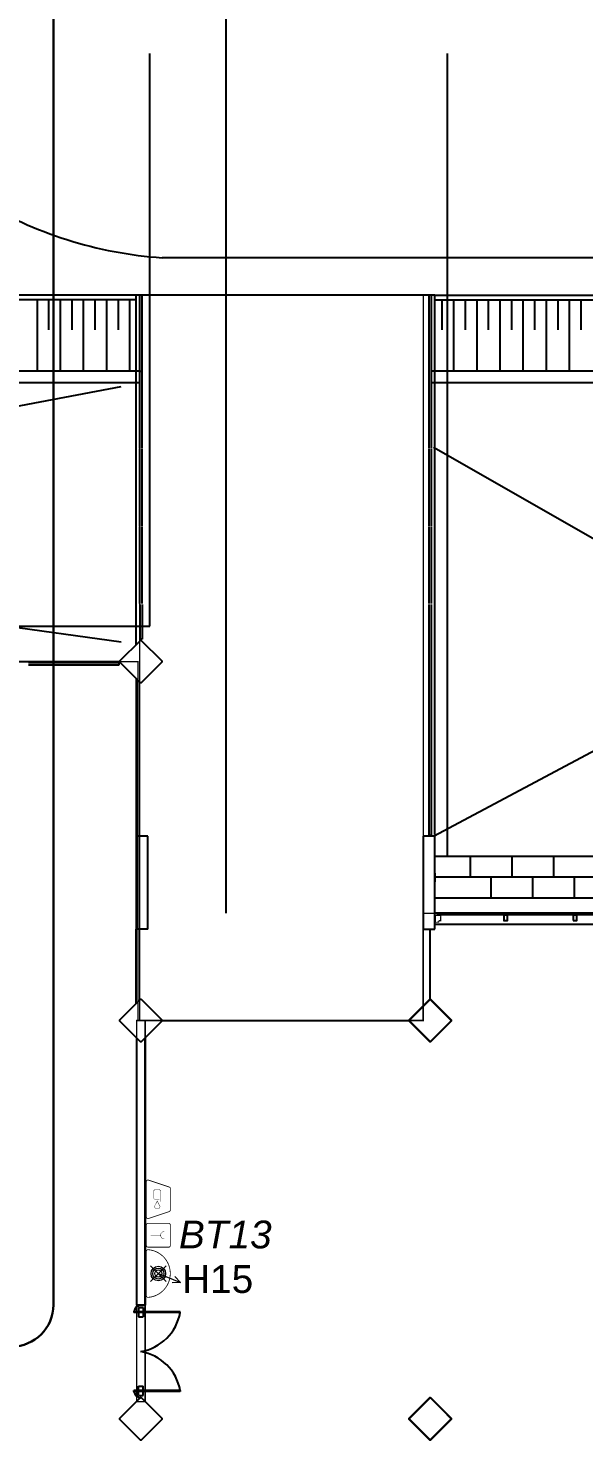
# Model space of a CAD drawing. Header units: metres. Extents: x -331 to 2982, y 362 to 2539.
# Drawn here: x 867.68 to 879.68, y 979.96 to 1010.46 of the extents above; entities that cross this region are included whole.
import ezdxf

# ---------------------------------------------------------------- set-up
doc = ezdxf.new("R2010")
doc.units = ezdxf.units.M
doc.layers.get('0').update_dxf_attribs({"color": 251})
doc.layers.add('Botoeira_antiga', color=74, linetype='Continuous', lineweight=30)
for name, color, linetype in [('CX', 251, 'Continuous'), ('Div', 251, 'Continuous'), ('Est', 251, 'Continuous'), ('Pis', 251, 'Continuous')]:
    doc.layers.add(name, color=color, linetype=linetype)
doc.styles.get("Standard").update_dxf_attribs({"font": 'arial.ttf', "height": 0.3})
doc.styles.add('X3G_ENTITY_142290AE', font='arial.ttf', dxfattribs={"height": 0.6})

# ---------------------------------------------------------------- blocks, each defined once
blk = doc.blocks.new('XR_BL2_AND_MON-REV15$0$P_M')
at = {"layer": 'Est'}
blk.add_lwpolyline([(0.459619407770866, -0.4313351365234155), (0.4525483399589962, -0.4242640687115564), (0.459619407770866, -0.4171930008996867), (0.007071067811864395, 0.03535533905932198), (-1.77635683940025e-15, 0.02828427124745581), (-0.007071067811864395, 0.03535533905932198), (-0.4596194077713349, -0.4171930009001699), (-0.4525483399594705, -0.4242640687120343), (-0.4596194077713349, -0.4313351365238987), (-0.007071067812340459, -0.8838834764828789), (-4.760636080423436e-13, -0.8768124086710074), (0.007071067811388332, -0.8838834764828789)], close=True, dxfattribs=at)
blk = doc.blocks.new('cx100')
at = {"layer": 'CX'}
blk.add_lwpolyline([(2419.861907017033, 1925.252771621092), (2419.941914652374, 1925.252771621092), (2419.941914652374, 1925.372794348653), (2419.861907017033, 1925.372794348653)], close=True, dxfattribs=at)
blk = doc.blocks.new('WEW')
at = {"color": 1, "lineweight": 0, "true_color": 0xe60000}
for p, q in [((1781.244058351585, 994.0054447120629), (1781.439250093025, 994.4815067582979)), ((1781.439250093025, 994.4815067582979), (1781.307645081665, 994.3597140754018)), ((1781.439250093025, 994.4815067582979), (1781.447474959226, 994.302381974424)), ((1781.074639723589, 994.1748633400589), (1781.413476979581, 993.8360260840664)), ((1781.413476979581, 994.1748633400584), (1781.074639723589, 993.8360260840664))]:
    blk.add_line(p, q, dxfattribs=at)
at = {"color": 1, "true_color": 0xe60000, "const_width": 0.01719509600299768}
for points in [[(1779.259071833538, 993.7473526965271), (1780.02339894841, 993.7473526965271, 0.5119182938526288), (1780.056024349183, 993.7926180221241), (1779.907000183824, 994.239690518202, 0.3228228060550418), (1779.874374783051, 994.2632055766169), (1779.408095998897, 994.2632055766169, 0.3228228060552482), (1779.375470598124, 994.239690518202), (1779.226446432765, 993.7926180221241, 0.5119182938524135)], [(1780.193442345628, 994.2632055766169), (1780.640514841706, 994.2632055766169, -0.414213562373095), (1780.674905033712, 994.2288153846109), (1780.674905033712, 993.781742888533, -0.414213562373095), (1780.640514841706, 993.7473526965271), (1780.193442345628, 993.7473526965271, -0.414213562373095), (1780.159052153622, 993.781742888533), (1780.159052153622, 994.2288153846109, -0.414213562373095)], [(1780.763825455262, 993.7475182720175), (1781.724291247904, 993.7475182720175, 0.4353107658729382), (1781.758593597641, 993.7843649063095, 0.9309493362536452), (1780.729523105524, 993.78436490631, 0.4353107658789753)]]:
    blk.add_lwpolyline(points, format="xyb", close=True, dxfattribs=at)
at = {"color": 1, "true_color": 0xe60000, "const_width": 0.008597548001498838}
for points in [[(1779.462692778066, 994.0599573185639), (1779.617256824809, 994.0599573185641), (1779.651647016815, 994.0255671265581), (1779.651647016814, 993.9361816424857), (1779.617256824808, 993.9017914504798), (1779.462692778067, 993.9017914504798), (1779.428302586061, 993.9361816424857), (1779.42830258606, 994.0255671265579)], [(1779.832264668318, 993.9361816424855), (1779.832264668318, 994.0255671265586), (1779.8016962579, 994.0442011264258), (1779.678836761142, 993.9808743845219), (1779.8016962579, 993.917547642618)]]:
    blk.add_lwpolyline(points, close=True, dxfattribs=at)
for points in [[(1780.336029158255, 994.1350885802071), (1780.338049993509, 994.117166943729), (1780.344365115822, 994.0989928898357), (1780.351185446949, 994.0881389409826), (1780.365331318015, 994.0727414786561), (1780.373162042483, 994.0671882955221), (1780.385539694845, 994.0603730144587), (1780.397159497558, 994.0568391706461), (1780.413073587328, 994.0548198313247), (1780.421409544896, 994.0548198313247), (1780.431261128904, 994.0560819184007), (1780.449861303415, 994.0615455393163), (1780.464482803699, 994.0698767141055), (1780.477493721696, 994.0816463422157), (1780.487704267944, 994.0962795844166), (1780.493996586282, 994.1102881051825), (1780.496860415737, 994.1223690846443), (1780.497607045538, 994.1296433123828), (1780.497793702989, 994.135674088325)], [(1780.416978593668, 993.8365099637556), (1780.416978593668, 994.0545811760148)]]:
    blk.add_lwpolyline(points, dxfattribs=at)
at = {"color": 1, "lineweight": 0, "true_color": 0xe60000}
for radius in [0.15786673427384, 0.1190594061215832, 0.0773527752583614]:
    blk.add_circle((1781.244058351585, 994.0054447120626), radius, dxfattribs=at)

msp = doc.modelspace()

# ---------------------------------------------------------------- linework, layer by layer
at = {"lineweight": 0}
msp.add_lwpolyline([(840.1429543373363, 1006.307552431698), (840.1429554833551, 996.7822523570173), (870.0479562303074, 996.7822523570092), (870.0479562303074, 989.0322524200922), (876.2126572776253, 989.0322524200922), (876.2126572776249, 991.3472972361872), (879.7927084361529, 991.3472972361872)], dxfattribs=at)
for points in [[(870.087956226803, 1004.699239892916), (876.2126572776253, 1004.699239892916), (876.2126572776253, 989.0322524200922), (870.087956226803, 989.0322524200922)], [(876.8155026771353, 989.0322524200922), (876.362954337176, 989.4848007600515), (875.9104059972171, 989.0322524200926), (876.3629543371765, 988.5797040801328)], [(870.2079543373268, 989.0322524200922), (870.0179543373263, 989.0322524200922), (870.0179543373263, 980.8039428956738), (870.2079543373268, 980.8039428956747)], [(876.8155026771353, 980.4322524200918), (876.362954337176, 980.8848007600511), (875.9104059972171, 980.4322524200923), (876.3629543371765, 979.9797040801325)]]:
    msp.add_lwpolyline(points, close=True, dxfattribs=at)
at = {"layer": 'Botoeira_antiga'}
msp.add_line((868.2209807336471, 982.8915253031752), (868.2209807336471, 1014.81190354759), dxfattribs=at)
msp.add_arc((867.320980733647, 982.8915253031753), 0.900000000000091, 269.9999999999928, 359.9999999999928, dxfattribs=at)
at = {"layer": 'Pis'}
for p, q in [((871.9568249975919, 991.3472972360544), (871.9568249975919, 1012.607954975918)), ((870.308607057847, 997.5494628288625), (870.308607057847, 1009.915349902217)), ((876.7286070577943, 1009.915349902217), (876.7286070577948, 992.5822514733363)), ((897.7167240404974, 1005.501882600768), (870.5753680591806, 1005.501882600768)), ((916.0712501983196, 1005.501882600905), (870.5753680590458, 1005.501882600905)), ((870.0129544499268, 997.1489433938423), (870.0129544499441, 1004.69923989279)), ((870.0879562269406, 1001.391000504825), (870.0879562269406, 1004.699239892783)), ((870.1379562269412, 1001.391000504825), (870.1379562269412, 1004.699239892779)), ((876.3379543374131, 1001.391000504825), (876.3379543374131, 1004.69923989221)), ((876.3879543374137, 1001.391000504825), (876.3879543374137, 1004.699239892205)), ((876.4629543373035, 993.0522529518416), (876.4629543373294, 1004.699239892198)), ((867.8752533339307, 1003.949426592536), (867.8752533339307, 1004.600364308925)), ((867.8752533335551, 1003.949426592536), (867.8752533335551, 1004.600364308925)), ((868.1252533339307, 1003.949426592536), (868.1252533339307, 1004.600232808986)), ((868.1252533335551, 1003.949426592536), (868.1252533335551, 1004.600232808986)), ((868.3752533339307, 1003.949426592536), (868.3752533339307, 1004.600101309048)), ((868.3752533335551, 1003.949426592536), (868.3752533335551, 1004.600101309048)), ((868.6252533339307, 1003.949426592536), (868.6252533339307, 1004.59996980911)), ((868.6252533335551, 1003.949426592536), (868.6252533335551, 1004.59996980911)), ((868.8752533339307, 1003.949426592536), (868.8752533339307, 1004.599838309172)), ((868.8752533335551, 1003.949426592536), (868.8752533335551, 1004.599838309172)), ((869.1252533339307, 1003.949426592536), (869.1252533339307, 1004.599706809234)), ((869.1252533335551, 1003.949426592536), (869.1252533335551, 1004.599706809234)), ((869.3752533339307, 1003.949426592536), (869.3752533339307, 1004.599575309296)), ((869.3752533335551, 1003.949426592536), (869.3752533335551, 1004.599575309296)), ((869.6252533339307, 1003.949426592536), (869.6252533339307, 1004.599443809358)), ((869.6252533335551, 1003.949426592536), (869.6252533335551, 1004.599443809358)), ((869.8752533339307, 1003.949426592536), (869.8752533339307, 1004.59931230942)), ((869.8752533335551, 1003.949426592536), (869.8752533335551, 1004.59931230942)), ((876.6252533339307, 1003.949426592536), (876.6252533339307, 1004.595761811093)), ((876.8752533339307, 1003.949426592536), (876.8752533339307, 1004.595630311155)), ((877.1252533339307, 1003.949426592536), (877.1252533339307, 1004.595498811217)), ((877.3752533339307, 1003.949426592536), (877.3752533339307, 1004.595367311279)), ((877.6252533339307, 1003.949426592536), (877.6252533339307, 1004.595235811341)), ((877.8752533339307, 1003.949426592536), (877.8752533339307, 1004.595104311403)), ((878.1252533339307, 1003.949426592536), (878.1252533339307, 1004.594972811464)), ((878.3752533339307, 1003.949426592536), (878.3752533339307, 1004.594841311526)), ((878.6252533339307, 1003.949426592536), (878.6252533339307, 1004.594709811588)), ((878.8752533339307, 1003.949426592536), (878.8752533339307, 1004.59457831165)), ((879.1252533339307, 1003.949426592536), (879.1252533339307, 1004.594446811712)), ((879.3752533339307, 1003.949426592536), (879.3752533339307, 1004.594315311774)), ((879.6252533339307, 1003.949426592536), (879.6252533339307, 1004.594183811836)), ((867.8752533339307, 1003.063626700819), (867.8752533339307, 1003.949426592536)), ((867.8752533335551, 1003.063626700819), (867.8752533335551, 1003.949426592536)), ((868.3752533339307, 1003.063626700773), (868.3752533339307, 1003.949426592536)), ((868.3752533335551, 1003.063626700773), (868.3752533335551, 1003.949426592536)), ((868.8752533339307, 1003.063626700727), (868.8752533339307, 1003.949426592536)), ((868.8752533335551, 1003.063626700727), (868.8752533335551, 1003.949426592536)), ((869.3752533339307, 1003.063626700681), (869.3752533339307, 1003.949426592536)), ((869.3752533335551, 1003.063626700681), (869.3752533335551, 1003.949426592536)), ((869.8752533339307, 1003.063626700635), (869.8752533339307, 1003.949426592536)), ((869.8752533335551, 1003.063626700635), (869.8752533335551, 1003.949426592536)), ((876.8752533339307, 1003.063626699993), (876.8752533339307, 1003.949426592536)), ((877.3752533339307, 1003.063626699947), (877.3752533339307, 1003.949426592536)), ((877.8752533339307, 1003.063626699901), (877.8752533339307, 1003.949426592536)), ((878.3752533339307, 1003.063626699855), (878.3752533339307, 1003.949426592536)), ((878.8752533339307, 1003.063626699809), (878.8752533339307, 1003.949426592536)), ((879.3752533339307, 1003.063626699764), (879.3752533339307, 1003.949426592536)), ((870.0879562269406, 1003.053002302736), (870.1379562269412, 1003.053002302736)), ((840.2429543374619, 997.2072524199605), (869.6886902078495, 1002.721221233039)), ((870.0879562269406, 999.7129987069154), (870.0879562269406, 1001.375000504825)), ((870.1379562269412, 999.712998706915), (870.1379562269412, 1001.375000504825)), ((876.3379543374131, 999.712998706915), (876.3379543374131, 1001.375000504825)), ((876.3879543374137, 999.7129987069154), (876.3879543374137, 1001.375000504825)), ((876.4379542140232, 1001.410995192571), (891.7738091863212, 992.6606708747634)), ((840.6042201970777, 1001.269252465491), (869.6886902078495, 997.2072524199614)), ((876.4379538374124, 993.0109951111365), (891.7963886905986, 1001.209968854884)), ((870.0879562269406, 998.0349969090055), (870.0879562269406, 999.6969987069153)), ((870.1379562269412, 998.034996909005), (870.1379562269412, 999.6969987069153)), ((876.3379543374131, 998.034996909005), (876.3379543374131, 999.6969987069153)), ((876.3879543374137, 998.0349969090055), (876.3879543374137, 999.6969987069153)), ((870.0879562269406, 998.0189969090059), (870.0879562269406, 997.2689969090054)), ((870.1379562269412, 998.0189969090054), (870.1379562269412, 997.2689969090054)), ((876.3379543374131, 993.0282453165014), (876.3379543374131, 998.0189969090054)), ((876.3879543374137, 993.0282453165019), (876.3879543374137, 998.0189969090054)), ((836.0828575483388, 997.55178608203), (870.308607057847, 997.5494628288625)), ((870.1379562269412, 997.2689969090054), (870.0879562269406, 997.2689969090054)), ((865.6955027064619, 996.7822524222445), (869.6604059388874, 996.7822527426083)), ((869.6386902078489, 996.7572425223091), (867.6859550348522, 996.7572425223091)), ((869.6386902078489, 996.7572425223091), (869.6386902078489, 996.7072425223084)), ((869.6386902078498, 996.7072425223084), (867.6859550348522, 996.7072425223084)), ((870.0129544499268, 996.4155620959441), (870.0129573112408, 993.0122529518405)), ((870.0129573112408, 993.0122529518405), (870.0129573112918, 991.0072524199666)), ((870.2629573112408, 993.0122529518405), (870.0129573112408, 993.0122529518405)), ((870.2629573112918, 991.0072524199666), (870.2629573112408, 993.0122529518405)), ((876.2126572777624, 993.0122529518419), (876.2126572777624, 991.0072524199666)), ((876.4629581862905, 993.0122529518419), (876.2126572777624, 993.0122529518419)), ((876.3879543374137, 993.0282453165019), (876.3379543374131, 993.0282453165023)), ((876.4629581929771, 993.0122529518419), (876.4135387990277, 993.0122529518419)), ((876.4629581862905, 991.0072524199666), (876.4629581862905, 993.0122529518419)), ((876.4629581862869, 992.5822514733361), (896.1079562441228, 992.5822514733361)), ((876.4629581862905, 991.6822514733365), (876.4629581862869, 992.5822514733361)), ((877.2333817618637, 992.1322514733372), (877.2333817618637, 992.582251473337)), ((878.1333817618633, 992.1322514733372), (878.1333817618633, 992.582251473337)), ((879.033381761863, 992.1322514733372), (879.033381761863, 992.582251473337)), ((876.4629581929771, 992.2169524199628), (876.4629581929771, 992.0269524199632)), ((876.4629581862887, 992.1322514733381), (896.0129562441239, 992.1322514733372)), ((876.4629581862905, 992.1322514733363), (896.1079562441237, 992.1322514733372)), ((876.8583817618601, 992.1322514733372), (895.9579562441254, 992.1322514733372)), ((877.2033817618612, 992.1322514733372), (895.9579562441254, 992.1322514733372)), ((877.2583817618615, 992.1322514733372), (896.0129562441239, 992.1322514733372)), ((877.6833817618644, 991.6822514733374), (877.6833817618644, 992.1322514733372)), ((878.5833817618641, 991.6822514733374), (878.5833817618641, 992.1322514733372)), ((879.4833817618637, 991.6822514733374), (879.4833817618637, 992.1322514733372)), ((876.4629581862905, 991.6822514733365), (895.6579562441229, 991.6822514733365)), ((876.9883817618611, 991.6822514733365), (895.6379562441248, 991.6822514733365)), ((877.3333817618623, 991.6822514733365), (895.6379562441248, 991.6822514733365)), ((877.3883817618625, 991.6822514733365), (895.6379562441248, 991.6822514733365)), ((895.2481561273826, 991.3472972360544), (876.4629581862905, 991.3472972360544)), ((876.5029581862905, 991.321997236056), (895.2005419918701, 991.3219972360541)), ((895.2005419918664, 991.3119972360539), (876.5029581863405, 991.3119972360539)), ((870.0129559590646, 989.3989445171421), (870.0129573112408, 991.0072524199666)), ((870.2629573112918, 991.0072524199666), (870.0129573112918, 991.0072524199666)), ((876.2126572777624, 991.0072524199666), (876.4629581862905, 991.0072524199666)), ((876.3629543373131, 989.4848007599185), (876.3629543373131, 991.0072524199666)), ((895.0079540874144, 991.1072516699685), (876.4629581862905, 991.1072516699667)), ((870.5655026774234, 989.0322524199585), (875.9104059973542, 989.0322524199594)), ((870.0179543374638, 988.6605619443765), (870.0179543374638, 982.8848007599174)), ((870.0179543374638, 988.6605619443765), (870.0179543374638, 982.8848007599174)), ((870.2079543374639, 988.6605619443751), (870.2079543374639, 982.8848007599174)), ((870.2079543374639, 982.8848007599174), (870.2079543374639, 988.6605619443751)), ((870.0111970743628, 984.7689856475602), (870.0111970743628, 984.7746332475606)), ((870.9628774098355, 982.7448007599173), (869.9632880419936, 982.7448007599173)), ((869.9632880419936, 982.7448007599173), (869.9632880419936, 982.7248007599173)), ((870.9628774098355, 982.7248007599173), (869.9632880419936, 982.7248007599173)), ((870.2079543374639, 982.8848007599174), (870.0179543374638, 982.8848007599174)), ((870.0179543374638, 982.8848007599174), (870.2079543374639, 982.8848007599174)), ((870.0629543374648, 982.8348007599172), (870.0629543374648, 982.6348007599174)), ((870.0629543374648, 982.8348007599172), (870.1629543374647, 982.8348007599172)), ((870.1629543374647, 982.8348007599172), (870.1629543374647, 982.6348007599174)), ((870.9628774098355, 982.7248007599173), (870.9628774098355, 982.7448007599173)), ((870.0629543374648, 982.6348007599174), (870.1629543374647, 982.6348007599174)), ((870.9628774098355, 981.0448007599173), (869.9632880419936, 981.0448007599173)), ((869.9632880419936, 981.0248007599173), (869.9632880419936, 981.0448007599173)), ((870.9628774098355, 981.0248007599173), (869.9632880419936, 981.0248007599173)), ((870.0629543374648, 981.1348007599174), (870.1629543374647, 981.1348007599174)), ((870.0629543374648, 980.9348007599174), (870.0629543374648, 981.1348007599174)), ((870.0629543374648, 980.9348007599174), (870.1629543374647, 980.9348007599174)), ((870.112954337465, 980.8848007599179), (870.1058832696531, 980.8918718277298)), ((870.112954337465, 980.8848007599179), (870.1200254052765, 980.8918718277298)), ((870.1629543374647, 980.9348007599174), (870.1629543374647, 981.1348007599174)), ((870.9628774098355, 981.0448007599173), (870.9628774098355, 981.0248007599173))]:
    msp.add_line(p, q, dxfattribs=at)
at = {"layer": 'Pis', "extrusion": (-7.634579167665077e-06, 1.170061469808617e-05, 0.9999999999024044)}
for p, q in [((864.8752533335551, 1004.701942321931), (870.0129538374135, 1004.69923989279)), ((864.8752533339307, 1004.701942321931), (870.0129538377892, 1004.69923989279)), ((876.4629543377896, 1004.69584719419), (895.3093927613804, 1004.685933972439)), ((864.8752533336387, 1004.601942308181), (870.0129538374135, 1004.599239878989)), ((864.8752533340144, 1004.601942308181), (870.0129538377892, 1004.599239878989)), ((876.4629543377896, 1004.595847180324), (895.2094453196551, 1004.585986530713))]:
    msp.add_line(p, q, dxfattribs=at)
at = {"layer": 'Pis', "extrusion": (7.634579167665077e-06, -1.170061469808617e-05, -0.9999999999024044)}
for p, q in [((870.0129538374135, 1004.69923989279), (876.4629543374153, 1004.699239892198)), ((870.0129544499441, 1004.69923989279), (876.4629543373294, 1004.699239892198)), ((864.8752533349257, 1003.063626701094), (870.0129538374117, 1003.063626700623)), ((864.8752533353013, 1003.063626701094), (870.0129538377873, 1003.063626700623)), ((870.0129538374117, 1003.063626700623), (870.0879562269406, 1003.063626700616)), ((870.0129538377873, 1003.063626700623), (870.0879562269406, 1003.063626700616)), ((876.3879543374137, 1003.063626700038), (876.462954337414, 1003.063626700031)), ((876.3879543374137, 1003.063626700038), (876.4629543377891, 1003.063626700031)), ((876.4629543376543, 1003.063626700167), (917.0547606028074, 1003.063626696442)), ((864.875253335138, 1002.810217140986), (870.0129298864799, 1002.810217137332)), ((870.0129538374135, 1002.810217137332), (870.0879562269406, 1002.810217137279)), ((870.0129538377892, 1002.810217137332), (870.0879562269406, 1002.810217137279)), ((876.3879543374137, 1002.810217132799), (876.4629535177914, 1002.810217132746)), ((876.3879543374137, 1002.810217132799), (876.4629535181666, 1002.810217132746)), ((876.4629543376425, 1002.810217132882), (917.0718346429446, 1002.810217104007))]:
    msp.add_line(p, q, dxfattribs=at)
at = {"layer": 'Pis', "const_width": 0.03}
msp.add_lwpolyline([(840.1429543373363, 1006.307552431698), (840.1429554833551, 996.7822523570173), (870.0479562303074, 996.7822523570092), (870.0479562303074, 989.0322524200922), (876.2126572776253, 989.0322524200922), (876.2126572776249, 991.3472972361872), (879.7927084361529, 991.3472972361872)], dxfattribs=at)
for points in [[(870.087956226803, 1004.699239892916), (876.2126572776253, 1004.699239892916), (876.2126572776253, 989.0322524200922), (870.087956226803, 989.0322524200922)], [(877.9528713167133, 991.1902882228321), (878.032878952054, 991.1902882228321), (878.032878952054, 991.3103109503934), (877.9528713167133, 991.3103109503934)], [(876.8155026771353, 989.0322524200922), (876.362954337176, 989.4848007600515), (875.9104059972171, 989.0322524200926), (876.3629543371765, 988.5797040801328)], [(870.2079543373268, 989.0322524200922), (870.0179543373263, 989.0322524200922), (870.0179543373263, 980.8039428956738), (870.2079543373268, 980.8039428956747)], [(876.8155026771353, 980.4322524200918), (876.362954337176, 980.8848007600511), (875.9104059972171, 980.4322524200923), (876.3629543371765, 979.9797040801325)]]:
    msp.add_lwpolyline(points, close=True, dxfattribs=at)
msp.add_lwpolyline([(876.50295818629, 991.301818053342), (876.5029581862905, 991.3107670502366, 0.4914328604234791), (876.5081876572644, 991.3100297783926, -0.3118051477696737), (876.5085617632403, 991.3102881990155), (876.5106617632377, 991.310288199013, -1), (876.51066176324, 991.3092881990162), (876.5098617632384, 991.3092881990094), (876.5098617632384, 991.3079881990095), (876.5154617632388, 991.3079881990095), (876.5154617632388, 991.3092881990094), (876.5146617632367, 991.3092881990094, -1), (876.514661733986, 991.3102881990137), (876.5431616894539, 991.3102881990096), (876.5431616894539, 991.3056881990094), (876.5531616894541, 991.3056881990094), (876.5531616894541, 991.3102881990096), (876.5781690894546, 991.3102881990096), (876.5781690894546, 991.3132270898129), (876.581107980257, 991.3102881990096), (876.5816617632386, 991.3102885717601, -1), (876.5816617632413, 991.3092885717631), (876.5808617632392, 991.3092885717567), (876.5808617632392, 991.3079885717564), (876.5864617632387, 991.3079885717564), (876.5864617632387, 991.3092885717567), (876.5856617632376, 991.3092885717567, -1), (876.5856521116639, 991.3102882921917), (876.5856424600888, 991.3102881990128), (876.58776176324, 991.3102881990096, -0.414213561922025), (876.588161763234, 991.309888199015), (876.5881617632385, 991.1902882503935), (876.5531616894541, 991.1902882503935), (876.5474051700135, 991.1902882472807, -0.4142137207021215), (876.5477051701755, 991.189988247281), (876.5477051701755, 991.1624204399407, -0.4142135623912643), (876.5474051701722, 991.1621204399373), (876.5034305914855, 991.16212043994, -0.4142135623549224), (876.5031305914854, 991.1624204399404), (876.5029543440978, 991.1614886900195), (876.4729543374106, 991.1614886900195), (876.4729543374106, 991.301818053342)], format="xyb", close=True, dxfattribs=at)
at = {"layer": 'Pis'}
for centre, radius, start, end in [((871.1980666001982, 1014.38343365694), 8.90335344894477, 238.9392750362205, 265.9894718696274), ((870.112954337465, 982.7348007599173), 0.15, 90, 176.1774462707158), ((869.9321071782579, 982.9177659833183), 1.048676712695063, 279.930456532311, 349.3966801383651), ((869.9321071782579, 980.8518355365163), 1.048676712695076, 10.6033198616348, 80.06954346768902), ((870.112954337465, 981.0348007599173), 0.15, 183.8225537292842, 270)]:
    msp.add_arc(centre, radius, start, end, dxfattribs=at)
for p in [(870.112954337465, 982.7348007599173), (870.112954337465, 981.0348007599173)]:
    msp.add_point(p, dxfattribs=at)

# ---------------------------------------------------------------- block references
at = {"lineweight": 0, "rotation": 269.9999999999999}
msp.add_blockref('WEW', (-123.5157986270192, 2764.813493529412), dxfattribs=at)
at = {"layer": 'Pis', "rotation": 90}
for p in [(869.6886902078495, 996.7822527448936), (869.6886902687525, 989.0322524199589), (875.9386902686015, 989.0322524199594), (869.6886902687525, 980.4322524199586), (875.9386902686015, 980.432252419959)]:
    msp.add_blockref('XR_BL2_AND_MON-REV15$0$P_M', p, dxfattribs=at)
at = {"layer": 'Pis'}
for p in [(-1541.90903570032, -934.0624833982599), (-1540.408953222812, -934.0624833982599)]:
    msp.add_blockref('cx100', p, dxfattribs=at)

# ---------------------------------------------------------------- texts
at = {"layer": 'Botoeira_antiga', "color": 32, "linetype": 'Continuous', "lineweight": 0, "true_color": 0xcd6928, "insert": (870.9339659977245, 984.7119952621238), "char_height": 0.6, "width": 13.3188035564217, "attachment_point": 1}
msp.add_mtext('{\\fArial|b0|i1|c0|p34;BT13}', dxfattribs=at)
at = {"layer": 'Div', "color": 96, "linetype": 'Continuous', "lineweight": 0, "true_color": 0x008000, "insert": (871.0024369951376, 983.7501189549504), "char_height": 0.6, "width": 13.3188035564217, "attachment_point": 1, "style": 'X3G_ENTITY_142290AE'}
msp.add_mtext('H15', dxfattribs=at)

doc.saveas('drawing.dxf')
